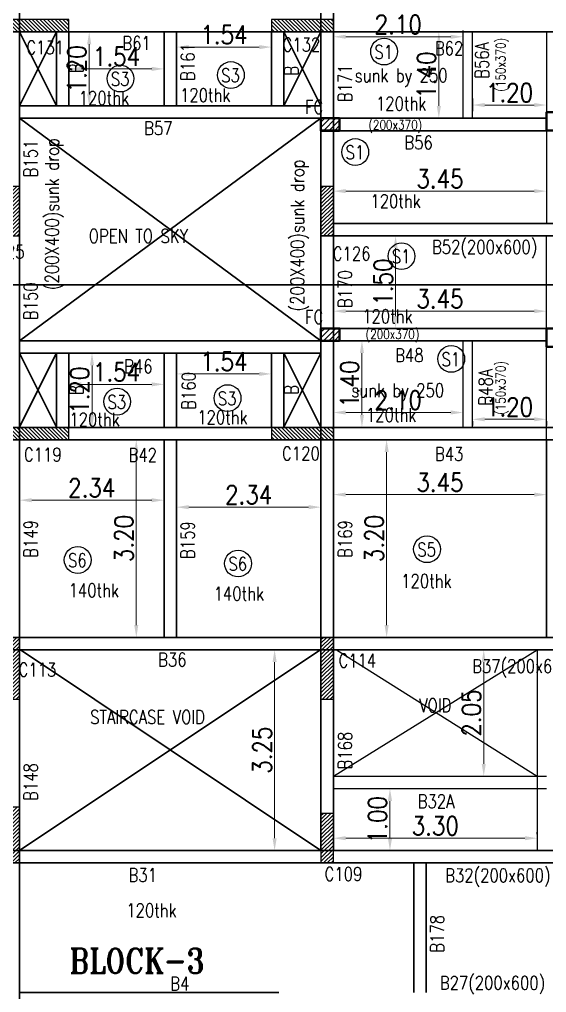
# Model space of a CAD drawing. Extents: x 461 to 37421, y -8279 to -202.
# Drawn here: x 36990.85 to 36999.38, y -8247.09 to -8231.34 of the extents above; entities that cross this region are included whole.
import ezdxf

# ---------------------------------------------------------------- set-up
doc = ezdxf.new("R2010")
doc.units = 0
doc.header["$MEASUREMENT"] = 0
doc.header["$PDMODE"] = 34
doc.header["$PDSIZE"] = 0.2
for name, color, linetype in [('COLNO', 4, 'Continuous'), ('DIM', 253, 'Continuous'), ('FLAT NOS', 4, 'Continuous'), ('K-col', 1, 'Continuous'), ('WAL', 5, 'Continuous')]:
    doc.layers.add(name, color=color, linetype=linetype)
doc.layers.add('DIMENSIONS', color=71, linetype='Continuous', lineweight=13)
doc.layers.add('k-beam', color=6, linetype='Continuous', lineweight=30)
doc.styles.add('RS', font='ROMANS.shx', dxfattribs={"width": 0.85})
doc.styles.add('RT', font='ROMANT.shx')
doc.dimstyles.new('DIM1', dxfattribs={"dimtxt": 0.3, "dimasz": 0.2, "dimexe": 0.1, "dimexo": 0.0625, "dimgap": 0.05, "dimtad": 1, "dimzin": 0, "dimdsep": 46, "dimtxsty": 'RS', "dimcen": 0.09, "dimclrd": 256, "dimclre": 256, "dimclrt": 12, "dimaunit": 1, "dimadec": 3, "dimazin": 0, "dimtfac": 1, "dimtofl": 0, "dimtmove": 2, "dimatfit": 3, "dimfxl": 1, "dimtolj": 1, "dimtzin": 0, "dimlwd": -1, "dimarcsym": 0})

# ---------------------------------------------------------------- blocks, each defined once
blk = doc.blocks.new('fsdfsdf')
h = blk.add_hatch()
h.set_pattern_fill('ANSI31', color=1, scale=0.5)
h.set_pattern_definition([(45, (5.18, -3e-10), (-0.04419417382, 0.04419417382), [])])
h.paths.add_polyline_path([(37106.434, -7956.661), (37106.234, -7956.661), (37106.234, -7956.861), (37106.434, -7956.861)])
h.paths.add_polyline_path([(37106.234, -7956.661), (37106.134, -7956.661), (37106.134, -7956.861), (37106.234, -7956.861)])
h = blk.add_hatch()
h.set_pattern_fill('ANSI31', color=1, scale=0.5)
h.set_pattern_definition([(45, (5.18, -3.4), (-0.04419417382, 0.04419417382), [])])
h.paths.add_polyline_path([(37106.434, -7960.061), (37106.234, -7960.061), (37106.234, -7960.261), (37106.434, -7960.261)])
h.paths.add_polyline_path([(37106.234, -7960.061), (37106.134, -7960.061), (37106.134, -7960.261), (37106.234, -7960.261)])
at = {"layer": 'K-col'}
h = blk.add_hatch(dxfattribs=at)
h.set_pattern_fill('ANSI31', color=256, scale=0.35, angle=-90, style=0)
h.set_pattern_definition([(315, (-269.13262, 245.757416), (0.030935921677, 0.030935921677), [])])
h.paths.add_polyline_path([(37101.054, -7955.061), (37101.054, -7955.261), (37102.054, -7955.261), (37102.054, -7955.061)])
h = blk.add_hatch(dxfattribs=at)
h.set_pattern_fill('ANSI31', color=256, scale=0.35, angle=-90, style=0)
h.set_pattern_definition([(315, (-264.85262, 245.757416), (0.030935921677, 0.030935921677), [])])
h.paths.add_polyline_path([(37105.334, -7955.061), (37105.334, -7955.261), (37106.334, -7955.261), (37106.334, -7955.061)])
h = blk.add_hatch(dxfattribs=at)
h.set_pattern_fill('ANSI31', color=256, scale=0.35, style=0)
h.set_pattern_definition([(45, (-274.299976, 247.66161), (-0.030935921677, 0.030935921677), [])])
h.paths.add_polyline_path([(37101.254, -7957.762), (37101.054, -7957.762), (37101.054, -7958.562), (37101.254, -7958.562)])
h = blk.add_hatch(dxfattribs=at)
h.set_pattern_fill('ANSI31', color=256, scale=0.35, style=0)
h.set_pattern_definition([(45, (-269.219976, 247.66161), (-0.030935921677, 0.030935921677), [])])
h.paths.add_polyline_path([(37106.334, -7957.762), (37106.134, -7957.762), (37106.134, -7958.562), (37106.334, -7958.562)])
h = blk.add_hatch(dxfattribs=at)
h.set_pattern_fill('ANSI31', color=256, scale=0.35, angle=-90, style=0)
h.set_pattern_definition([(315, (-269.13262, 239.15556), (0.030935921677, 0.030935921677), [])])
h.paths.add_polyline_path([(37101.054, -7961.663), (37101.054, -7961.863), (37102.054, -7961.863), (37102.054, -7961.663)])
h = blk.add_hatch(dxfattribs=at)
h.set_pattern_fill('ANSI31', color=256, scale=0.35, angle=-90, style=0)
h.set_pattern_definition([(315, (-264.85262, 239.15556), (0.030935921677, 0.030935921677), [])])
h.paths.add_polyline_path([(37105.334, -7961.663), (37105.334, -7961.863), (37106.334, -7961.863), (37106.334, -7961.663)])
h = blk.add_hatch(dxfattribs=at)
h.set_pattern_fill('ANSI31', color=256, scale=0.35, style=0)
h.set_pattern_definition([(45, (28900.235442, -45336.24973), (-0.030935921677, 0.030935921677), [])])
h.paths.add_polyline_path([(37101.054, -7966.063), (37101.254, -7966.063), (37101.254, -7965.063), (37101.054, -7965.063)])
h = blk.add_hatch(dxfattribs=at)
h.set_pattern_fill('ANSI31', color=256, scale=0.35, style=0)
h.set_pattern_definition([(45, (28905.315442, -45336.24973), (-0.030935921677, 0.030935921677), [])])
h.paths.add_polyline_path([(37106.134, -7966.063), (37106.334, -7966.063), (37106.334, -7965.063), (37106.134, -7965.063)])
h = blk.add_hatch(dxfattribs=at)
h.set_pattern_fill('ANSI31', color=256, scale=0.35, angle=-180, style=0)
h.set_pattern_definition([(225, (45305.493254, 29392.2218), (0.030935921677, -0.030935921677), [])])
h.paths.add_polyline_path([(37101.054, -7968.488), (37101.254, -7968.488), (37101.254, -7968.038), (37101.054, -7968.038)])
h.paths.add_polyline_path([(37101.054, -7968.038), (37101.254, -7968.038), (37101.254, -7967.874, -0.067586), (37101.154, -7967.888, -0.067586), (37101.054, -7967.874)])
h.paths.add_polyline_path([(37101.054, -7967.813), (37101.054, -7967.874, 0.067586), (37101.154, -7967.888, 0.067586), (37101.254, -7967.874), (37101.254, -7967.813)])
h.paths.add_polyline_path([(37101.154, -7968.638, -0.067586), (37101.254, -7968.652), (37101.254, -7968.488), (37101.054, -7968.488), (37101.054, -7968.652, -0.067586)])
h.paths.add_polyline_path([(37101.254, -7968.713), (37101.254, -7968.652, 0.067586), (37101.154, -7968.638, 0.067586), (37101.054, -7968.652), (37101.054, -7968.713)])
h = blk.add_hatch(dxfattribs=at)
h.set_pattern_fill('ANSI31', color=256, scale=0.35, style=0)
h.set_pattern_definition([(45, (-269.219976, 237.51068), (-0.030935921677, 0.030935921677), [])])
h.paths.add_polyline_path([(37106.334, -7967.913), (37106.134, -7967.913), (37106.134, -7968.713), (37106.334, -7968.713)])
at = {"color": 3}
for p, q in [((37108.434, -7956.66), (37108.434, -7955.26)), ((37108.584, -7956.66), (37108.584, -7955.26)), ((37109.784, -7955.261), (37109.784, -7958.362)), ((37109.784, -7961.861), (37109.784, -7958.562)), ((37108.434, -7961.661), (37108.434, -7960.261)), ((37108.584, -7961.661), (37108.584, -7960.261)), ((37109.634, -7965.263), (37109.634, -7968.513)), ((37106.334, -7967.311), (37109.782, -7967.311)), ((37106.334, -7967.511), (37109.782, -7967.511))]:
    blk.add_line(p, q, dxfattribs=at)
for p, q in [((37106.334, -7967.311), (37109.634, -7965.263)), ((37106.386, -7965.263), (37109.634, -7967.311))]:
    blk.add_line(p, q)
at = {"color": 3, "lineweight": 40}
for points in [[(37109.784, -7956.86), (37109.984, -7956.86), (37109.984, -7956.56), (37109.784, -7956.56)], [(37106.434, -7956.86), (37106.434, -7956.66), (37106.134, -7956.66), (37106.134, -7956.86)], [(37106.434, -7960.261), (37106.434, -7960.061), (37106.134, -7960.061), (37106.134, -7960.261)], [(37109.784, -7960.361), (37109.984, -7960.361), (37109.984, -7960.061), (37109.784, -7960.061)]]:
    blk.add_lwpolyline(points, close=True, dxfattribs=at)
at = {"color": 1, "lineweight": 40}
for points in [[(37109.784, -7956.86), (37109.984, -7956.86), (37109.984, -7956.56), (37109.784, -7956.56)], [(37106.434, -7956.861), (37106.434, -7956.661), (37106.134, -7956.661), (37106.134, -7956.861)], [(37106.434, -7960.261), (37106.434, -7960.061), (37106.134, -7960.061), (37106.134, -7960.261)], [(37109.784, -7960.361), (37109.984, -7960.361), (37109.984, -7960.061), (37109.784, -7960.061)]]:
    blk.add_lwpolyline(points, close=True, dxfattribs=at)
for centre in [(37107.155, -7955.581), (37104.676, -7955.961), (37102.889, -7956.018), (37106.688, -7957.207), (37107.437, -7958.892), (37108.242, -7960.555), (37104.622, -7961.19), (37102.835, -7961.247), (37107.85, -7963.636), (37102.197, -7963.81), (37104.792, -7963.867)]:
    blk.add_circle(centre, 0.217)
at = {"layer": 'k-beam'}
for p, q in [((37106.134, -7968.511), (37106.134, -7948.211)), ((37106.334, -7968.511), (37106.334, -7948.211)), ((37101.254, -7949.461), (37101.254, -7968.711)), ((37092.254, -7955.261), (37115.134, -7955.261)), ((37101.854, -7955.261), (37101.254, -7956.461)), ((37101.854, -7956.461), (37101.254, -7955.261)), ((37101.854, -7955.261), (37101.854, -7956.461)), ((37102.054, -7955.261), (37102.054, -7956.461)), ((37103.594, -7955.261), (37103.594, -7956.461)), ((37103.794, -7955.261), (37103.794, -7956.461)), ((37105.334, -7955.261), (37105.334, -7956.461)), ((37105.534, -7955.261), (37105.534, -7956.461)), ((37105.534, -7955.261), (37106.134, -7956.461)), ((37106.134, -7955.261), (37105.534, -7956.461)), ((37106.134, -7956.461), (37101.254, -7956.461)), ((37106.134, -7956.661), (37101.254, -7956.661)), ((37101.254, -7956.661), (37106.134, -7960.261)), ((37106.134, -7956.661), (37101.254, -7960.261)), ((37106.334, -7956.661), (37109.784, -7956.661)), ((37109.784, -7956.861), (37106.334, -7956.861)), ((37106.334, -7958.362), (37115.134, -7958.362)), ((37115.134, -7958.562), (37106.134, -7958.562)), ((37109.784, -7960.061), (37106.334, -7960.061)), ((37106.134, -7960.261), (37101.254, -7960.261)), ((37106.334, -7960.261), (37109.784, -7960.261)), ((37106.134, -7960.461), (37101.254, -7960.461)), ((37101.254, -7960.461), (37101.854, -7961.661)), ((37101.254, -7961.652), (37101.854, -7960.461)), ((37101.854, -7960.461), (37101.854, -7961.661)), ((37102.054, -7960.461), (37102.054, -7961.661)), ((37103.594, -7960.461), (37103.594, -7961.661)), ((37103.794, -7960.461), (37103.794, -7961.661)), ((37105.334, -7960.461), (37105.334, -7961.661)), ((37105.534, -7960.461), (37105.534, -7961.661)), ((37105.534, -7961.661), (37106.134, -7960.461)), ((37105.534, -7960.461), (37106.134, -7961.661)), ((37092.454, -7961.663), (37115.134, -7961.663)), ((37093.754, -7961.863), (37115.134, -7961.863)), ((37103.594, -7965.061), (37103.594, -7961.861)), ((37103.794, -7965.061), (37103.794, -7961.861)), ((37109.784, -7965.061), (37109.784, -7961.861)), ((37093.754, -7965.063), (37113.634, -7965.063)), ((37093.754, -7965.263), (37113.634, -7965.263)), ((37101.254, -7965.252), (37106.134, -7968.513)), ((37106.134, -7965.261), (37101.254, -7968.513)), ((37113.084, -7968.513), (37094.354, -7968.513)), ((37107.634, -7970.811), (37107.634, -7968.711)), ((37107.834, -7970.811), (37107.834, -7968.711)), ((37113.084, -7968.713), (37094.354, -7968.713)), ((37101.254, -7973.011), (37101.254, -7968.713)), ((37101.254, -7970.811), (37101.254, -7971.011)), ((37105.454, -7970.811), (37101.254, -7970.811))]:
    blk.add_line(p, q, dxfattribs=at)
at = {"layer": 'K-col'}
for points in [[(37101.054, -7955.061), (37101.054, -7955.261), (37102.054, -7955.261), (37102.054, -7955.061)], [(37105.334, -7955.061), (37105.334, -7955.261), (37106.334, -7955.261), (37106.334, -7955.061)], [(37101.054, -7958.562), (37101.254, -7958.562), (37101.254, -7957.762), (37101.054, -7957.762)], [(37106.134, -7958.562), (37106.334, -7958.562), (37106.334, -7957.762), (37106.134, -7957.762)], [(37101.054, -7961.663), (37101.054, -7961.863), (37102.054, -7961.863), (37102.054, -7961.663)], [(37105.334, -7961.663), (37105.334, -7961.863), (37106.334, -7961.863), (37106.334, -7961.663)], [(37101.054, -7966.063), (37101.254, -7966.063), (37101.254, -7965.063), (37101.054, -7965.063)], [(37106.134, -7966.063), (37106.334, -7966.063), (37106.334, -7965.063), (37106.134, -7965.063)], [(37101.254, -7967.813), (37101.054, -7967.813), (37101.054, -7968.713), (37101.254, -7968.713)], [(37106.134, -7968.713), (37106.334, -7968.713), (37106.334, -7967.913), (37106.134, -7967.913)]]:
    blk.add_lwpolyline(points, close=True, dxfattribs=at)
at = {"layer": 'COLNO', "lineweight": -3, "style": 'RS', "width": 0.8}
for s, p in [('C131', (37101.366, -7955.625)), ('C132', (37105.512, -7955.578)), ('OPEN TO SKY', (37102.375, -7958.676)), ('C125', (37100.726, -7958.932)), ('C126', (37106.324, -7958.96)), ('C119', (37101.327, -7962.213)), ('C120', (37105.504, -7962.196)), ('C114', (37106.417, -7965.549)), ('C113', (37101.239, -7965.694)), ('STAIRCASE VOID', (37102.399, -7966.462)), ('C109', (37106.192, -7969.003))]:
    blk.add_text(s, height=0.22, rotation=359.9918, dxfattribs=at).set_placement(p)
at = {"layer": 'COLNO', "color": 3, "lineweight": -3, "style": 'RS', "width": 0.8}
for s, height, rotation, p in [('B61', 0.22, 359.9918, (37102.92, -7955.554)), ('B62', 0.22, 359.9918, (37107.977, -7955.639)), ('B56A', 0.22, 89.9918, (37108.849, -7956.021)), ('(150x370)', 0.154, 89.9918, (37109.119, -7956.23)), ('B161', 0.22, 89.9918, (37104.086, -7956.055)), ('B', 0.22, 89.9918, (37102.283, -7955.929)), ('B', 0.22, 89.9918, (37105.766, -7955.969)), ('B171', 0.22, 89.9918, (37106.633, -7956.398)), ('sunk by 250', 0.22, 359.9918, (37106.681, -7956.077)), ('120thk', 0.22, 359.9918, (37102.212, -7956.441)), ('120thk', 0.22, 359.9918, (37103.852, -7956.396)), ('120thk', 0.22, 359.9918, (37107.023, -7956.532)), ('B57', 0.22, 359.9918, (37103.271, -7956.931)), ('(200x370)', 0.154, 359.9918, (37106.901, -7956.844)), ('(200X400)sunk drop', 0.22, 89.9918, (37101.892, -7959.439)), ('B56', 0.22, 359.9918, (37107.483, -7957.163)), ('B151', 0.22, 89.9918, (37101.546, -7957.616)), ('(200X400)sunk drop', 0.22, 89.9918, (37105.863, -7959.785)), ('120thk', 0.22, 359.9918, (37106.933, -7958.112)), ('B52(200x600)', 0.22, 359.9918, (37107.93, -7958.852)), ('B170', 0.22, 89.9918, (37106.633, -7959.73)), ('B150', 0.22, 89.9918, (37101.546, -7959.927)), ('120thk', 0.22, 359.9918, (37106.801, -7959.975)), ('(200x370)', 0.154, 359.9918, (37106.856, -7960.232)), ('B48', 0.22, 359.9918, (37107.334, -7960.605)), ('B46', 0.22, 359.9918, (37102.948, -7960.786)), ('(150x370)', 0.154, 89.9918, (37109.118, -7961.461)), ('B160', 0.22, 89.9918, (37104.102, -7961.378)), ('B48A', 0.22, 89.9918, (37108.909, -7961.31)), ('sunk by 250', 0.22, 359.9918, (37106.626, -7961.173)), ('B', 0.22, 89.9918, (37102.283, -7961.139)), ('B', 0.22, 89.9918, (37105.766, -7961.134)), ('120thk', 0.22, 359.9918, (37102.061, -7961.646)), ('120thk', 0.22, 359.9918, (37104.131, -7961.61)), ('120thk', 0.22, 359.9918, (37106.861, -7961.571)), ('B42', 0.22, 359.9918, (37103.019, -7962.22)), ('B43', 0.22, 359.9918, (37107.977, -7962.204)), ('B149', 0.22, 89.9918, (37101.546, -7963.774)), ('B169', 0.22, 89.9918, (37106.633, -7963.775)), ('B159', 0.22, 89.9918, (37104.086, -7963.793)), ('120thk', 0.22, 359.9918, (37107.432, -7964.26)), ('140thk', 0.22, 359.9918, (37102.049, -7964.413)), ('140thk', 0.22, 359.9918, (37104.396, -7964.464)), ('B36', 0.22, 359.9918, (37103.498, -7965.535)), ('B37(200x600)', 0.22, 359.9918, (37108.58, -7965.638)), ('VOID', 0.22, 359.9918, (37107.723, -7966.273)), ('B168', 0.22, 89.9918, (37106.633, -7967.2)), ('B148', 0.22, 89.9918, (37101.546, -7967.708)), ('B32A', 0.22, 359.9918, (37107.699, -7967.826)), ('B31', 0.22, 359.9918, (37103.019, -7969.019)), ('B32(200x600)', 0.22, 359.9918, (37108.144, -7969.026)), ('120thk', 0.22, 359.9918, (37102.982, -7969.59)), ('B178', 0.22, 89.9918, (37108.124, -7970.166)), ('B4', 0.22, 359.9918, (37103.693, -7970.776)), ('B27(200x600)', 0.22, 359.9918, (37108.057, -7970.764))]:
    blk.add_text(s, height=height, rotation=rotation, dxfattribs=at).set_placement(p)
at = {"layer": 'COLNO', "color": 1, "lineweight": -3, "style": 'RS', "width": 0.8}
for s, p in [('S1', (37106.998, -7955.696)), ('S3', (37102.732, -7956.133)), ('S3', (37104.519, -7956.076)), ('FC', (37105.876, -7956.588)), ('S1', (37106.532, -7957.322)), ('S1', (37107.28, -7959.007)), ('FC', (37105.876, -7959.988)), ('S1', (37108.085, -7960.67)), ('S3', (37102.678, -7961.363)), ('S3', (37104.465, -7961.306)), ('S5', (37107.693, -7963.751)), ('S6', (37102.04, -7963.925)), ('S6', (37104.636, -7963.982))]:
    blk.add_text(s, height=0.22, rotation=359.9918, dxfattribs=at).set_placement(p)
at = {"layer": 'WAL', "color": 12, "style": 'RT', "width": 0.85}
blk.add_text('BLOCK-3', height=0.4, dxfattribs=at).set_placement((37102.062, -7970.498))
blk = doc.blocks.new('*D2418')
at = {"layer": 'Defpoints', "color": 0, "lineweight": 30, "transparency": 16777216}
for p in [(36993.186, -8232.136), (36991.646, -8232.24, 0), (36993.186, -8232.24, 0)]:
    blk.add_point(p, dxfattribs=at)
at = {"layer": 'DIMENSIONS', "lineweight": -2, "transparency": 16777216}
for p, q in [((36991.646, -8232.178), (36991.646, -8232.036)), ((36993.186, -8232.178), (36993.186, -8232.036))]:
    blk.add_line(p, q, dxfattribs=at)
at = {"layer": 'DIMENSIONS', "transparency": 16777216}
blk.add_line((36991.846, -8232.136), (36992.986, -8232.136), dxfattribs=at)
at = {"layer": 'DIMENSIONS', "lineweight": 30, "transparency": 16777216}
for points in [[(36991.846, -8232.103), (36991.846, -8232.169), (36991.646, -8232.136)], [(36992.986, -8232.103), (36992.986, -8232.169), (36993.186, -8232.136)]]:
    blk.add_solid(points, dxfattribs=at)
at = {"layer": 'DIMENSIONS', "color": 12, "lineweight": 30, "transparency": 16777216, "insert": (36992.416, -8231.936), "char_height": 0.3, "attachment_point": 5, "style": 'RS'}
blk.add_mtext('\\A1;1.54', dxfattribs=at)
blk = doc.blocks.new('*D2419')
at = {"layer": 'Defpoints', "color": 0, "lineweight": 30, "transparency": 16777216}
for p in [(36991.85, -8231.536, 0), (36991.85, -8232.736, 0), (36991.975, -8232.736)]:
    blk.add_point(p, dxfattribs=at)
at = {"layer": 'DIMENSIONS', "lineweight": -2, "transparency": 16777216}
for p, q in [((36991.912, -8231.536), (36992.075, -8231.536)), ((36991.912, -8232.736), (36992.075, -8232.736))]:
    blk.add_line(p, q, dxfattribs=at)
at = {"layer": 'DIMENSIONS', "transparency": 16777216}
blk.add_line((36991.975, -8231.736), (36991.975, -8232.536), dxfattribs=at)
at = {"layer": 'DIMENSIONS', "lineweight": 30, "transparency": 16777216}
for points in [[(36991.941, -8231.736), (36992.008, -8231.736), (36991.975, -8231.536)], [(36991.941, -8232.536), (36992.008, -8232.536), (36991.975, -8232.736)]]:
    blk.add_solid(points, dxfattribs=at)
at = {"layer": 'DIMENSIONS', "color": 12, "lineweight": 30, "transparency": 16777216, "insert": (36991.775, -8232.136), "char_height": 0.3, "attachment_point": 5, "rotation": 90, "style": 'RS'}
blk.add_mtext('\\A1;1.20', dxfattribs=at)
blk = doc.blocks.new('*D2420')
at = {"layer": 'Defpoints', "color": 0, "lineweight": 30, "transparency": 16777216}
for p in [(36994.926, -8231.783), (36993.386, -8232.429, 0), (36994.926, -8232.429, 0)]:
    blk.add_point(p, dxfattribs=at)
at = {"layer": 'DIMENSIONS', "lineweight": -2, "transparency": 16777216}
for p, q in [((36993.386, -8232.366), (36993.386, -8231.683)), ((36994.926, -8232.366), (36994.926, -8231.683))]:
    blk.add_line(p, q, dxfattribs=at)
at = {"layer": 'DIMENSIONS', "transparency": 16777216}
blk.add_line((36993.586, -8231.783), (36994.726, -8231.783), dxfattribs=at)
at = {"layer": 'DIMENSIONS', "lineweight": 30, "transparency": 16777216}
for points in [[(36993.586, -8231.75), (36993.586, -8231.817), (36993.386, -8231.783)], [(36994.726, -8231.75), (36994.726, -8231.817), (36994.926, -8231.783)]]:
    blk.add_solid(points, dxfattribs=at)
at = {"layer": 'DIMENSIONS', "color": 12, "lineweight": 30, "transparency": 16777216, "insert": (36994.156, -8231.583), "char_height": 0.3, "attachment_point": 5, "style": 'RS'}
blk.add_mtext('\\A1;1.54', dxfattribs=at)
blk = doc.blocks.new('*D2421')
at = {"layer": 'Defpoints', "color": 0, "lineweight": 30, "transparency": 16777216}
for p in [(36998.026, -8231.616), (36995.926, -8231.869, 0), (36998.026, -8231.869, 0)]:
    blk.add_point(p, dxfattribs=at)
at = {"layer": 'DIMENSIONS', "lineweight": -2, "transparency": 16777216}
for p, q in [((36995.926, -8231.806), (36995.926, -8231.516)), ((36998.026, -8231.806), (36998.026, -8231.516))]:
    blk.add_line(p, q, dxfattribs=at)
at = {"layer": 'DIMENSIONS', "transparency": 16777216}
blk.add_line((36996.126, -8231.616), (36997.826, -8231.616), dxfattribs=at)
at = {"layer": 'DIMENSIONS', "lineweight": 30, "transparency": 16777216}
for points in [[(36996.126, -8231.583), (36996.126, -8231.649), (36995.926, -8231.616)], [(36997.826, -8231.583), (36997.826, -8231.649), (36998.026, -8231.616)]]:
    blk.add_solid(points, dxfattribs=at)
at = {"layer": 'DIMENSIONS', "color": 12, "lineweight": 30, "transparency": 16777216, "insert": (36996.976, -8231.416), "char_height": 0.3, "attachment_point": 5, "style": 'RS'}
blk.add_mtext('\\A1;2.10', dxfattribs=at)
blk = doc.blocks.new('*D2422')
at = {"layer": 'Defpoints', "color": 0, "lineweight": 30, "transparency": 16777216}
for p in [(36998.176, -8232.551, 0), (36999.376, -8232.551, 0), (36999.376, -8232.721)]:
    blk.add_point(p, dxfattribs=at)
at = {"layer": 'DIMENSIONS', "lineweight": -2, "transparency": 16777216}
for p, q in [((36998.176, -8232.613), (36998.176, -8232.821)), ((36999.376, -8232.613), (36999.376, -8232.821))]:
    blk.add_line(p, q, dxfattribs=at)
at = {"layer": 'DIMENSIONS', "transparency": 16777216}
blk.add_line((36998.376, -8232.721), (36999.176, -8232.721), dxfattribs=at)
at = {"layer": 'DIMENSIONS', "lineweight": 30, "transparency": 16777216}
for points in [[(36998.376, -8232.688), (36998.376, -8232.754), (36998.176, -8232.721)], [(36999.176, -8232.688), (36999.176, -8232.754), (36999.376, -8232.721)]]:
    blk.add_solid(points, dxfattribs=at)
at = {"layer": 'DIMENSIONS', "color": 12, "lineweight": 30, "transparency": 16777216, "insert": (36998.776, -8232.521), "char_height": 0.3, "attachment_point": 5, "style": 'RS'}
blk.add_mtext('\\A1;1.20', dxfattribs=at)
blk = doc.blocks.new('*D2423')
at = {"layer": 'Defpoints', "color": 0, "lineweight": 30, "transparency": 16777216}
for p in [(36997.558, -8231.536, 0), (36997.558, -8232.936, 0), (36997.633, -8232.936)]:
    blk.add_point(p, dxfattribs=at)
at = {"layer": 'DIMENSIONS', "lineweight": -2, "transparency": 16777216}
for p, q in [((36997.62, -8231.536), (36997.733, -8231.536)), ((36997.62, -8232.936), (36997.733, -8232.936))]:
    blk.add_line(p, q, dxfattribs=at)
at = {"layer": 'DIMENSIONS', "transparency": 16777216}
blk.add_line((36997.633, -8231.736), (36997.633, -8232.736), dxfattribs=at)
at = {"layer": 'DIMENSIONS', "lineweight": 30, "transparency": 16777216}
for points in [[(36997.6, -8231.736), (36997.667, -8231.736), (36997.633, -8231.536)], [(36997.6, -8232.736), (36997.667, -8232.736), (36997.633, -8232.936)]]:
    blk.add_solid(points, dxfattribs=at)
at = {"layer": 'DIMENSIONS', "color": 12, "lineweight": 30, "transparency": 16777216, "insert": (36997.433, -8232.236), "char_height": 0.3, "attachment_point": 5, "rotation": 90, "style": 'RS'}
blk.add_mtext('\\A1;1.40', dxfattribs=at)
blk = doc.blocks.new('*D2428')
at = {"layer": 'Defpoints', "color": 0, "lineweight": 30, "transparency": 16777216}
for p in [(36995.926, -8233.959, 0), (36999.376, -8233.959, 0), (36999.376, -8234.115)]:
    blk.add_point(p, dxfattribs=at)
at = {"layer": 'DIMENSIONS', "lineweight": -2, "transparency": 16777216}
for p, q in [((36995.926, -8234.021), (36995.926, -8234.215)), ((36999.376, -8234.021), (36999.376, -8234.215))]:
    blk.add_line(p, q, dxfattribs=at)
at = {"layer": 'DIMENSIONS', "transparency": 16777216}
blk.add_line((36996.126, -8234.115), (36999.176, -8234.115), dxfattribs=at)
at = {"layer": 'DIMENSIONS', "lineweight": 30, "transparency": 16777216}
for points in [[(36996.126, -8234.081), (36996.126, -8234.148), (36995.926, -8234.115)], [(36999.176, -8234.081), (36999.176, -8234.148), (36999.376, -8234.115)]]:
    blk.add_solid(points, dxfattribs=at)
at = {"layer": 'DIMENSIONS', "color": 12, "lineweight": 30, "transparency": 16777216, "insert": (36997.651, -8233.915), "char_height": 0.3, "attachment_point": 5, "style": 'RS'}
blk.add_mtext('\\A1;3.45', dxfattribs=at)
blk = doc.blocks.new('*D2429')
at = {"layer": 'Defpoints', "color": 0, "lineweight": 30, "transparency": 16777216}
for p in [(36997.378, -8234.837, 0), (36996.933, -8236.336), (36997.378, -8236.336, 0)]:
    blk.add_point(p, dxfattribs=at)
at = {"layer": 'DIMENSIONS', "lineweight": -2, "transparency": 16777216}
for p, q in [((36997.315, -8234.837), (36996.833, -8234.837)), ((36997.315, -8236.336), (36996.833, -8236.336))]:
    blk.add_line(p, q, dxfattribs=at)
at = {"layer": 'DIMENSIONS', "transparency": 16777216}
blk.add_line((36996.933, -8235.037), (36996.933, -8236.136), dxfattribs=at)
at = {"layer": 'DIMENSIONS', "lineweight": 30, "transparency": 16777216}
for points in [[(36996.9, -8235.037), (36996.966, -8235.037), (36996.933, -8234.837)], [(36996.9, -8236.136), (36996.966, -8236.136), (36996.933, -8236.336)]]:
    blk.add_solid(points, dxfattribs=at)
at = {"layer": 'DIMENSIONS', "color": 12, "lineweight": 30, "transparency": 16777216, "insert": (36996.733, -8235.586), "char_height": 0.3, "attachment_point": 5, "rotation": 90, "style": 'RS'}
blk.add_mtext('\\A1;1.50', dxfattribs=at)
blk = doc.blocks.new('*D2430')
at = {"layer": 'Defpoints', "color": 0, "lineweight": 30, "transparency": 16777216}
for p in [(36999.376, -8236.058), (36995.926, -8236.174, 0), (36999.376, -8236.174, 0)]:
    blk.add_point(p, dxfattribs=at)
at = {"layer": 'DIMENSIONS', "lineweight": -2, "transparency": 16777216}
for p, q in [((36995.926, -8236.112), (36995.926, -8235.958)), ((36999.376, -8236.112), (36999.376, -8235.958))]:
    blk.add_line(p, q, dxfattribs=at)
at = {"layer": 'DIMENSIONS', "transparency": 16777216}
blk.add_line((36996.126, -8236.058), (36999.176, -8236.058), dxfattribs=at)
at = {"layer": 'DIMENSIONS', "lineweight": 30, "transparency": 16777216}
for points in [[(36996.126, -8236.024), (36996.126, -8236.091), (36995.926, -8236.058)], [(36999.176, -8236.024), (36999.176, -8236.091), (36999.376, -8236.058)]]:
    blk.add_solid(points, dxfattribs=at)
at = {"layer": 'DIMENSIONS', "color": 12, "lineweight": 30, "transparency": 16777216, "insert": (36997.651, -8235.858), "char_height": 0.3, "attachment_point": 5, "style": 'RS'}
blk.add_mtext('\\A1;3.45', dxfattribs=at)
blk = doc.blocks.new('*D2435')
at = {"layer": 'Defpoints', "color": 0, "lineweight": 30, "transparency": 16777216}
for p in [(36998.176, -8237.775, 0), (36999.376, -8237.775, 0), (36999.376, -8237.808)]:
    blk.add_point(p, dxfattribs=at)
at = {"layer": 'DIMENSIONS', "lineweight": -2, "transparency": 16777216}
for p, q in [((36998.176, -8237.838), (36998.176, -8237.908)), ((36999.376, -8237.838), (36999.376, -8237.908))]:
    blk.add_line(p, q, dxfattribs=at)
at = {"layer": 'DIMENSIONS', "transparency": 16777216}
blk.add_line((36998.376, -8237.808), (36999.176, -8237.808), dxfattribs=at)
at = {"layer": 'DIMENSIONS', "lineweight": 30, "transparency": 16777216}
for points in [[(36998.376, -8237.775), (36998.376, -8237.841), (36998.176, -8237.808)], [(36999.176, -8237.775), (36999.176, -8237.841), (36999.376, -8237.808)]]:
    blk.add_solid(points, dxfattribs=at)
at = {"layer": 'DIMENSIONS', "color": 12, "lineweight": 30, "transparency": 16777216, "insert": (36998.776, -8237.608), "char_height": 0.3, "attachment_point": 5, "style": 'RS'}
blk.add_mtext('\\A1;1.20', dxfattribs=at)
blk = doc.blocks.new('*D2436')
at = {"layer": 'Defpoints', "color": 0, "lineweight": 30, "transparency": 16777216}
for p in [(36998.026, -8237.698), (36995.926, -8237.808, 0), (36998.026, -8237.808, 0)]:
    blk.add_point(p, dxfattribs=at)
at = {"layer": 'DIMENSIONS', "lineweight": -2, "transparency": 16777216}
for p, q in [((36995.926, -8237.745), (36995.926, -8237.598)), ((36998.026, -8237.745), (36998.026, -8237.598))]:
    blk.add_line(p, q, dxfattribs=at)
at = {"layer": 'DIMENSIONS', "transparency": 16777216}
blk.add_line((36996.126, -8237.698), (36997.826, -8237.698), dxfattribs=at)
at = {"layer": 'DIMENSIONS', "lineweight": 30, "transparency": 16777216}
for points in [[(36996.126, -8237.664), (36996.126, -8237.731), (36995.926, -8237.698)], [(36997.826, -8237.664), (36997.826, -8237.731), (36998.026, -8237.698)]]:
    blk.add_solid(points, dxfattribs=at)
at = {"layer": 'DIMENSIONS', "color": 12, "lineweight": 30, "transparency": 16777216, "insert": (36996.976, -8237.498), "char_height": 0.3, "attachment_point": 5, "style": 'RS'}
blk.add_mtext('\\A1;2.10', dxfattribs=at)
blk = doc.blocks.new('*D2437')
at = {"layer": 'Defpoints', "color": 0, "lineweight": 30, "transparency": 16777216}
for p in [(36996.253, -8236.536, 0), (36996.253, -8237.938, 0), (36996.389, -8237.938)]:
    blk.add_point(p, dxfattribs=at)
at = {"layer": 'DIMENSIONS', "lineweight": -2, "transparency": 16777216}
for p, q in [((36996.315, -8236.536), (36996.489, -8236.536)), ((36996.315, -8237.938), (36996.489, -8237.938))]:
    blk.add_line(p, q, dxfattribs=at)
at = {"layer": 'DIMENSIONS', "transparency": 16777216}
blk.add_line((36996.389, -8236.736), (36996.389, -8237.738), dxfattribs=at)
at = {"layer": 'DIMENSIONS', "lineweight": 30, "transparency": 16777216}
for points in [[(36996.355, -8236.736), (36996.422, -8236.736), (36996.389, -8236.536)], [(36996.355, -8237.738), (36996.422, -8237.738), (36996.389, -8237.938)]]:
    blk.add_solid(points, dxfattribs=at)
at = {"layer": 'DIMENSIONS', "color": 12, "lineweight": 30, "transparency": 16777216, "insert": (36996.189, -8237.237), "char_height": 0.3, "attachment_point": 5, "rotation": 90, "style": 'RS'}
blk.add_mtext('\\A1;1.40', dxfattribs=at)
blk = doc.blocks.new('*D2438')
at = {"layer": 'Defpoints', "color": 0, "lineweight": 30, "transparency": 16777216}
for p in [(36993.386, -8236.926, 0), (36994.926, -8236.926, 0), (36994.926, -8237.073)]:
    blk.add_point(p, dxfattribs=at)
at = {"layer": 'DIMENSIONS', "lineweight": -2, "transparency": 16777216}
for p, q in [((36993.386, -8236.988), (36993.386, -8237.173)), ((36994.926, -8236.988), (36994.926, -8237.173))]:
    blk.add_line(p, q, dxfattribs=at)
at = {"layer": 'DIMENSIONS', "transparency": 16777216}
blk.add_line((36993.586, -8237.073), (36994.726, -8237.073), dxfattribs=at)
at = {"layer": 'DIMENSIONS', "lineweight": 30, "transparency": 16777216}
for points in [[(36993.586, -8237.04), (36993.586, -8237.106), (36993.386, -8237.073)], [(36994.726, -8237.04), (36994.726, -8237.106), (36994.926, -8237.073)]]:
    blk.add_solid(points, dxfattribs=at)
at = {"layer": 'DIMENSIONS', "color": 12, "lineweight": 30, "transparency": 16777216, "insert": (36994.156, -8236.873), "char_height": 0.3, "attachment_point": 5, "style": 'RS'}
blk.add_mtext('\\A1;1.54', dxfattribs=at)
blk = doc.blocks.new('*D2439')
at = {"layer": 'Defpoints', "color": 0, "lineweight": 30, "transparency": 16777216}
for p in [(36991.646, -8237.171, 0), (36993.186, -8237.171, 0), (36993.186, -8237.242)]:
    blk.add_point(p, dxfattribs=at)
at = {"layer": 'DIMENSIONS', "lineweight": -2, "transparency": 16777216}
for p, q in [((36991.646, -8237.234), (36991.646, -8237.342)), ((36993.186, -8237.234), (36993.186, -8237.342))]:
    blk.add_line(p, q, dxfattribs=at)
at = {"layer": 'DIMENSIONS', "transparency": 16777216}
blk.add_line((36991.846, -8237.242), (36992.986, -8237.242), dxfattribs=at)
at = {"layer": 'DIMENSIONS', "lineweight": 30, "transparency": 16777216}
for points in [[(36991.846, -8237.209), (36991.846, -8237.275), (36991.646, -8237.242)], [(36992.986, -8237.209), (36992.986, -8237.275), (36993.186, -8237.242)]]:
    blk.add_solid(points, dxfattribs=at)
at = {"layer": 'DIMENSIONS', "color": 12, "lineweight": 30, "transparency": 16777216, "insert": (36992.416, -8237.042), "char_height": 0.3, "attachment_point": 5, "style": 'RS'}
blk.add_mtext('\\A1;1.54', dxfattribs=at)
blk = doc.blocks.new('*D2440')
at = {"layer": 'Defpoints', "color": 0, "lineweight": 30, "transparency": 16777216}
for p in [(36991.922, -8236.736, 0), (36991.922, -8237.938, 0), (36992.02, -8237.938)]:
    blk.add_point(p, dxfattribs=at)
at = {"layer": 'DIMENSIONS', "lineweight": -2, "transparency": 16777216}
for p, q in [((36991.985, -8236.736), (36992.12, -8236.736)), ((36991.985, -8237.938), (36992.12, -8237.938))]:
    blk.add_line(p, q, dxfattribs=at)
at = {"layer": 'DIMENSIONS', "transparency": 16777216}
blk.add_line((36992.02, -8236.936), (36992.02, -8237.738), dxfattribs=at)
at = {"layer": 'DIMENSIONS', "lineweight": 30, "transparency": 16777216}
for points in [[(36991.987, -8236.936), (36992.054, -8236.936), (36992.02, -8236.736)], [(36991.987, -8237.738), (36992.054, -8237.738), (36992.02, -8237.938)]]:
    blk.add_solid(points, dxfattribs=at)
at = {"layer": 'DIMENSIONS', "color": 12, "lineweight": 30, "transparency": 16777216, "insert": (36991.82, -8237.337), "char_height": 0.3, "attachment_point": 5, "rotation": 90, "style": 'RS'}
blk.add_mtext('\\A1;1.20', dxfattribs=at)
blk = doc.blocks.new('*D2451')
at = {"layer": 'Defpoints', "color": 0, "lineweight": 30, "transparency": 16777216}
for p in [(36990.846, -8239.029, 0), (36993.186, -8239.029, 0), (36993.186, -8239.117)]:
    blk.add_point(p, dxfattribs=at)
at = {"layer": 'DIMENSIONS', "lineweight": -2, "transparency": 16777216}
for p, q in [((36990.846, -8239.092), (36990.846, -8239.217)), ((36993.186, -8239.092), (36993.186, -8239.217))]:
    blk.add_line(p, q, dxfattribs=at)
at = {"layer": 'DIMENSIONS', "transparency": 16777216}
blk.add_line((36991.046, -8239.117), (36992.986, -8239.117), dxfattribs=at)
at = {"layer": 'DIMENSIONS', "lineweight": 30, "transparency": 16777216}
for points in [[(36991.046, -8239.084), (36991.046, -8239.151), (36990.846, -8239.117)], [(36992.986, -8239.084), (36992.986, -8239.151), (36993.186, -8239.117)]]:
    blk.add_solid(points, dxfattribs=at)
at = {"layer": 'DIMENSIONS', "color": 12, "lineweight": 30, "transparency": 16777216, "insert": (36992.016, -8238.917), "char_height": 0.3, "attachment_point": 5, "style": 'RS'}
blk.add_mtext('\\A1;2.34', dxfattribs=at)
blk = doc.blocks.new('*D2452')
at = {"layer": 'Defpoints', "color": 0, "lineweight": 30, "transparency": 16777216}
for p in [(36993.386, -8239.117, 0), (36995.726, -8239.117, 0), (36995.726, -8239.23)]:
    blk.add_point(p, dxfattribs=at)
at = {"layer": 'DIMENSIONS', "lineweight": -2, "transparency": 16777216}
for p, q in [((36993.386, -8239.18), (36993.386, -8239.33)), ((36995.726, -8239.18), (36995.726, -8239.33))]:
    blk.add_line(p, q, dxfattribs=at)
at = {"layer": 'DIMENSIONS', "transparency": 16777216}
blk.add_line((36993.586, -8239.23), (36995.526, -8239.23), dxfattribs=at)
at = {"layer": 'DIMENSIONS', "lineweight": 30, "transparency": 16777216}
for points in [[(36993.586, -8239.196), (36993.586, -8239.263), (36993.386, -8239.23)], [(36995.526, -8239.196), (36995.526, -8239.263), (36995.726, -8239.23)]]:
    blk.add_solid(points, dxfattribs=at)
at = {"layer": 'DIMENSIONS', "color": 12, "lineweight": 30, "transparency": 16777216, "insert": (36994.556, -8239.03), "char_height": 0.3, "attachment_point": 5, "style": 'RS'}
blk.add_mtext('\\A1;2.34', dxfattribs=at)
blk = doc.blocks.new('*D2453')
at = {"layer": 'Defpoints', "color": 0, "lineweight": 30, "transparency": 16777216}
for p in [(36992.393, -8238.138, 0), (36992.393, -8241.338, 0), (36992.737, -8241.338)]:
    blk.add_point(p, dxfattribs=at)
at = {"layer": 'DIMENSIONS', "lineweight": -2, "transparency": 16777216}
for p, q in [((36992.455, -8238.138), (36992.837, -8238.138)), ((36992.455, -8241.338), (36992.837, -8241.338))]:
    blk.add_line(p, q, dxfattribs=at)
at = {"layer": 'DIMENSIONS', "transparency": 16777216}
blk.add_line((36992.737, -8238.338), (36992.737, -8241.138), dxfattribs=at)
at = {"layer": 'DIMENSIONS', "lineweight": 30, "transparency": 16777216}
for points in [[(36992.703, -8238.338), (36992.77, -8238.338), (36992.737, -8238.138)], [(36992.703, -8241.138), (36992.77, -8241.138), (36992.737, -8241.338)]]:
    blk.add_solid(points, dxfattribs=at)
at = {"layer": 'DIMENSIONS', "color": 12, "lineweight": 30, "transparency": 16777216, "insert": (36992.537, -8239.738), "char_height": 0.3, "attachment_point": 5, "rotation": 90, "style": 'RS'}
blk.add_mtext('\\A1;3.20', dxfattribs=at)
blk = doc.blocks.new('*D2454')
at = {"layer": 'Defpoints', "color": 0, "lineweight": 30, "transparency": 16777216}
for p in [(36995.926, -8239.137, 0), (36999.376, -8239.027), (36999.376, -8239.137, 0)]:
    blk.add_point(p, dxfattribs=at)
at = {"layer": 'DIMENSIONS', "lineweight": -2, "transparency": 16777216}
for p, q in [((36995.926, -8239.074), (36995.926, -8238.927)), ((36999.376, -8239.074), (36999.376, -8238.927))]:
    blk.add_line(p, q, dxfattribs=at)
at = {"layer": 'DIMENSIONS', "transparency": 16777216}
blk.add_line((36996.126, -8239.027), (36999.176, -8239.027), dxfattribs=at)
at = {"layer": 'DIMENSIONS', "lineweight": 30, "transparency": 16777216}
for points in [[(36996.126, -8238.993), (36996.126, -8239.06), (36995.926, -8239.027)], [(36999.176, -8238.993), (36999.176, -8239.06), (36999.376, -8239.027)]]:
    blk.add_solid(points, dxfattribs=at)
at = {"layer": 'DIMENSIONS', "color": 12, "lineweight": 30, "transparency": 16777216, "insert": (36997.651, -8238.827), "char_height": 0.3, "attachment_point": 5, "style": 'RS'}
blk.add_mtext('\\A1;3.45', dxfattribs=at)
blk = doc.blocks.new('*D2455')
at = {"layer": 'Defpoints', "color": 0, "lineweight": 30, "transparency": 16777216}
for p in [(36996.513, -8238.138, 0), (36996.513, -8241.338, 0), (36996.788, -8241.338)]:
    blk.add_point(p, dxfattribs=at)
at = {"layer": 'DIMENSIONS', "lineweight": -2, "transparency": 16777216}
for p, q in [((36996.576, -8238.138), (36996.888, -8238.138)), ((36996.576, -8241.338), (36996.888, -8241.338))]:
    blk.add_line(p, q, dxfattribs=at)
at = {"layer": 'DIMENSIONS', "transparency": 16777216}
blk.add_line((36996.788, -8238.338), (36996.788, -8241.138), dxfattribs=at)
at = {"layer": 'DIMENSIONS', "lineweight": 30, "transparency": 16777216}
for points in [[(36996.755, -8238.338), (36996.822, -8238.338), (36996.788, -8238.138)], [(36996.755, -8241.138), (36996.822, -8241.138), (36996.788, -8241.338)]]:
    blk.add_solid(points, dxfattribs=at)
at = {"layer": 'DIMENSIONS', "color": 12, "lineweight": 30, "transparency": 16777216, "insert": (36996.588, -8239.738), "char_height": 0.3, "attachment_point": 5, "rotation": 90, "style": 'RS'}
blk.add_mtext('\\A1;3.20', dxfattribs=at)
blk = doc.blocks.new('*D2461')
at = {"layer": 'Defpoints', "color": 0, "lineweight": 30, "transparency": 16777216}
for p in [(36996.764, -8243.786, 0), (36996.764, -8244.788, 0), (36996.842, -8244.788)]:
    blk.add_point(p, dxfattribs=at)
at = {"layer": 'DIMENSIONS', "lineweight": -2, "transparency": 16777216}
for p, q in [((36996.826, -8243.786), (36996.942, -8243.786)), ((36996.826, -8244.788), (36996.942, -8244.788))]:
    blk.add_line(p, q, dxfattribs=at)
at = {"layer": 'DIMENSIONS', "transparency": 16777216}
blk.add_line((36996.842, -8243.986), (36996.842, -8244.588), dxfattribs=at)
at = {"layer": 'DIMENSIONS', "lineweight": 30, "transparency": 16777216}
for points in [[(36996.809, -8243.986), (36996.876, -8243.986), (36996.842, -8243.786)], [(36996.809, -8244.588), (36996.876, -8244.588), (36996.842, -8244.788)]]:
    blk.add_solid(points, dxfattribs=at)
at = {"layer": 'DIMENSIONS', "color": 12, "lineweight": 30, "transparency": 16777216, "insert": (36996.642, -8244.287), "char_height": 0.3, "attachment_point": 5, "rotation": 90, "style": 'RS'}
blk.add_mtext('\\A1;1.00', dxfattribs=at)
blk = doc.blocks.new('*D2462')
at = {"layer": 'Defpoints', "color": 0, "lineweight": 30, "transparency": 16777216}
for p in [(36995.926, -8244.588, 0), (36999.226, -8244.588, 0), (36999.226, -8244.588)]:
    blk.add_point(p, dxfattribs=at)
at = {"layer": 'DIMENSIONS', "lineweight": -2, "transparency": 16777216}
for p, q in [((36995.926, -8244.525), (36995.926, -8244.488)), ((36999.226, -8244.525), (36999.226, -8244.488))]:
    blk.add_line(p, q, dxfattribs=at)
at = {"layer": 'DIMENSIONS', "transparency": 16777216}
blk.add_line((36996.126, -8244.588), (36999.026, -8244.588), dxfattribs=at)
at = {"layer": 'DIMENSIONS', "lineweight": 30, "transparency": 16777216}
for points in [[(36996.126, -8244.555), (36996.126, -8244.621), (36995.926, -8244.588)], [(36999.026, -8244.555), (36999.026, -8244.621), (36999.226, -8244.588)]]:
    blk.add_solid(points, dxfattribs=at)
at = {"layer": 'DIMENSIONS', "color": 12, "lineweight": 30, "transparency": 16777216, "insert": (36997.576, -8244.388), "char_height": 0.3, "attachment_point": 5, "style": 'RS'}
blk.add_mtext('\\A1;3.30', dxfattribs=at)
blk = doc.blocks.new('*D2463')
at = {"layer": 'Defpoints', "color": 0, "lineweight": 30, "transparency": 16777216}
for p in [(36997.451, -8241.538, 0), (36997.451, -8243.586, 0), (36998.36, -8243.586)]:
    blk.add_point(p, dxfattribs=at)
at = {"layer": 'DIMENSIONS', "lineweight": -2, "transparency": 16777216}
for p, q in [((36997.514, -8241.538), (36998.46, -8241.538)), ((36997.514, -8243.586), (36998.46, -8243.586))]:
    blk.add_line(p, q, dxfattribs=at)
at = {"layer": 'DIMENSIONS', "transparency": 16777216}
blk.add_line((36998.36, -8241.738), (36998.36, -8243.386), dxfattribs=at)
at = {"layer": 'DIMENSIONS', "lineweight": 30, "transparency": 16777216}
for points in [[(36998.327, -8241.738), (36998.393, -8241.738), (36998.36, -8241.538)], [(36998.327, -8243.386), (36998.393, -8243.386), (36998.36, -8243.586)]]:
    blk.add_solid(points, dxfattribs=at)
at = {"layer": 'DIMENSIONS', "color": 12, "lineweight": 30, "transparency": 16777216, "insert": (36998.16, -8242.562), "char_height": 0.3, "attachment_point": 5, "rotation": 90, "style": 'RS'}
blk.add_mtext('\\A1;2.05', dxfattribs=at)
blk = doc.blocks.new('*D2464')
at = {"layer": 'Defpoints', "color": 0, "lineweight": 30, "transparency": 16777216}
for p in [(36994.331, -8241.538, 0), (36994.331, -8244.788, 0), (36994.975, -8244.788)]:
    blk.add_point(p, dxfattribs=at)
at = {"layer": 'DIMENSIONS', "lineweight": -2, "transparency": 16777216}
for p, q in [((36994.394, -8241.538), (36995.075, -8241.538)), ((36994.394, -8244.788), (36995.075, -8244.788))]:
    blk.add_line(p, q, dxfattribs=at)
at = {"layer": 'DIMENSIONS', "transparency": 16777216}
blk.add_line((36994.975, -8241.738), (36994.975, -8244.588), dxfattribs=at)
at = {"layer": 'DIMENSIONS', "lineweight": 30, "transparency": 16777216}
for points in [[(36994.942, -8241.738), (36995.009, -8241.738), (36994.975, -8241.538)], [(36994.942, -8244.588), (36995.009, -8244.588), (36994.975, -8244.788)]]:
    blk.add_solid(points, dxfattribs=at)
at = {"layer": 'DIMENSIONS', "color": 12, "lineweight": 30, "transparency": 16777216, "insert": (36994.775, -8243.163), "char_height": 0.3, "attachment_point": 5, "rotation": 90, "style": 'RS'}
blk.add_mtext('\\A1;3.25', dxfattribs=at)

msp = doc.modelspace()

# ---------------------------------------------------------------- linework, layer by layer
at = {"layer": 'DIMENSIONS', "lineweight": 30}
msp.add_lwpolyline([(36980.925, -8235.631), (37011.938, -8235.631), (37011.938, -8207.938), (36980.925, -8207.938)], close=True, dxfattribs=at)
at = {"layer": 'FLAT NOS', "lineweight": 30}
msp.add_circle((36995.726, -8234.837, 0), 44.46, dxfattribs=at)

# ---------------------------------------------------------------- block references
at = {"layer": 'DIM'}
msp.add_blockref('fsdfsdf', (-110.408, -276.275, 0), dxfattribs=at)

# ---------------------------------------------------------------- dimensions: what is measured, and where the dimension line sits
at = {"layer": 'DIMENSIONS', "lineweight": 30}
for base, p1, p2, picture, middle in [((36998.026, -8231.616), (36995.926, -8231.869, 0), (36998.026, -8231.869, 0), '*D2421', (36996.976, -8231.416)), ((36994.926, -8231.783), (36993.386, -8232.429, 0), (36994.926, -8232.429, 0), '*D2420', (36994.156, -8231.583)), ((36993.186, -8232.136), (36991.646, -8232.24, 0), (36993.186, -8232.24, 0), '*D2418', (36992.416, -8231.936)), ((36999.376, -8232.721), (36998.176, -8232.551, 0), (36999.376, -8232.551, 0), '*D2422', (36998.776, -8232.521)), ((36999.376, -8234.115), (36995.926, -8233.959, 0), (36999.376, -8233.959, 0), '*D2428', (36997.651, -8233.915)), ((36999.376, -8236.058), (36995.926, -8236.174, 0), (36999.376, -8236.174, 0), '*D2430', (36997.651, -8235.858)), ((36994.926, -8237.073), (36993.386, -8236.926, 0), (36994.926, -8236.926, 0), '*D2438', (36994.156, -8236.873)), ((36993.186, -8237.242), (36991.646, -8237.171, 0), (36993.186, -8237.171, 0), '*D2439', (36992.416, -8237.042)), ((36998.026, -8237.698), (36995.926, -8237.808, 0), (36998.026, -8237.808, 0), '*D2436', (36996.976, -8237.498)), ((36999.376, -8237.808), (36998.176, -8237.775, 0), (36999.376, -8237.775, 0), '*D2435', (36998.776, -8237.608)), ((36999.376, -8239.027), (36995.926, -8239.137, 0), (36999.376, -8239.137, 0), '*D2454', (36997.651, -8238.827)), ((36993.186, -8239.117), (36990.846, -8239.029, 0), (36993.186, -8239.029, 0), '*D2451', (36992.016, -8238.917)), ((36995.726, -8239.23), (36993.386, -8239.117, 0), (36995.726, -8239.117, 0), '*D2452', (36994.556, -8239.03)), ((36999.226, -8244.588), (36995.926, -8244.588, 0), (36999.226, -8244.588, 0), '*D2462', (36997.576, -8244.388))]:
    dim = msp.add_linear_dim(base=base, p1=p1, p2=p2, dimstyle='DIM1', override={"dimpost": '\\X', "dimfxl": 0.18}, dxfattribs=at)
    dim.commit()
    dim.dimension.update_dxf_attribs({"geometry": picture, "text_midpoint": middle})
for base, p1, p2, picture, middle in [((36991.975, -8232.736), (36991.85, -8231.536, 0), (36991.85, -8232.736, 0), '*D2419', (36991.775, -8232.136)), ((36997.633, -8232.936), (36997.558, -8231.536, 0), (36997.558, -8232.936, 0), '*D2423', (36997.433, -8232.236)), ((36996.933, -8236.336), (36997.378, -8234.837, 0), (36997.378, -8236.336, 0), '*D2429', (36996.733, -8235.586)), ((36996.389, -8237.938), (36996.253, -8236.536, 0), (36996.253, -8237.938, 0), '*D2437', (36996.189, -8237.237)), ((36992.02, -8237.938), (36991.922, -8236.736, 0), (36991.922, -8237.938, 0), '*D2440', (36991.82, -8237.337)), ((36992.737, -8241.338), (36992.393, -8238.138, 0), (36992.393, -8241.338, 0), '*D2453', (36992.537, -8239.738)), ((36996.788, -8241.338), (36996.513, -8238.138, 0), (36996.513, -8241.338, 0), '*D2455', (36996.588, -8239.738)), ((36994.975, -8244.788), (36994.331, -8241.538, 0), (36994.331, -8244.788, 0), '*D2464', (36994.775, -8243.163)), ((36998.36, -8243.586), (36997.451, -8241.538, 0), (36997.451, -8243.586, 0), '*D2463', (36998.16, -8242.562)), ((36996.842, -8244.788), (36996.764, -8243.786, 0), (36996.764, -8244.788, 0), '*D2461', (36996.642, -8244.287))]:
    dim = msp.add_linear_dim(base=base, p1=p1, p2=p2, angle=90, dimstyle='DIM1', override={"dimpost": '\\X', "dimfxl": 0.18}, dxfattribs=at)
    dim.commit()
    dim.dimension.update_dxf_attribs({"geometry": picture, "text_midpoint": middle})

doc.saveas('drawing.dxf')
